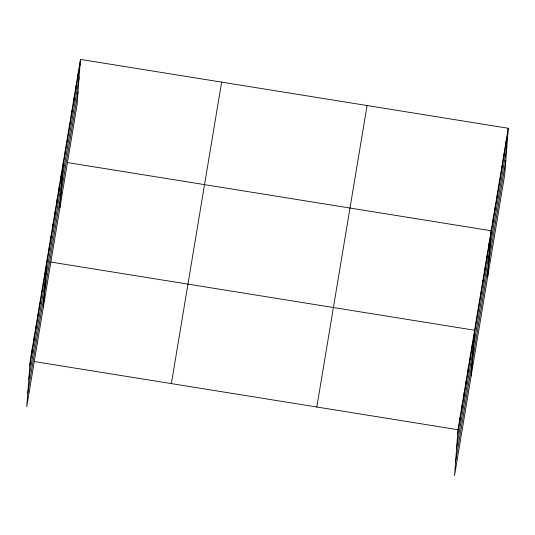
<?xml version="1.0" encoding="UTF-8"?>
<svg xmlns="http://www.w3.org/2000/svg" width="535" height="535" viewBox="0 0 535 535"><rect width="100%" height="100%" fill="white"/><g stroke="black" fill="none" stroke-linecap="round" stroke-linejoin="round"><path stroke-width="0.8" d="M31.919 353.154L32.274 348.452M33.993 340.721L34.347 336.013M36.066 328.283L36.42 323.581M38.139 315.844L38.493 311.143M40.212 303.412L40.56 298.711M42.285 290.973L42.633 286.272M44.358 278.541L44.706 273.833M43.335 307.257L46.779 261.401M48.498 253.67L48.852 248.962M50.571 241.232L50.925 236.53M52.644 228.799L52.998 224.091M54.717 216.361L55.072 211.659M56.79 203.922L57.145 199.221M58.863 191.49L59.218 186.789M60.937 179.051L61.291 174.35M59.92 207.774L63.364 161.911M65.15 153.806L65.504 149.105M67.283 140.993L67.637 136.291M69.416 128.179L69.771 123.478M71.556 115.366L71.911 110.665M73.69 102.553L74.044 97.851M75.823 89.74L76.177 85.038M77.963 76.926L78.317 72.225M80.451 59.412L77 105.275L26.75 406.747L30.201 360.884L80.451 59.412L508.25 128.253L504.799 174.116L454.549 475.588L458 429.725L508.25 128.253M459.719 421.995L460.073 417.293M461.792 409.556L462.146 404.855M463.865 397.124L464.213 392.422M465.938 384.685L466.286 379.984M468.011 372.253L468.359 367.545M470.084 359.814L470.432 355.113M472.151 347.382L472.505 342.674M471.134 376.098L474.578 330.242L50.705 262.03M476.297 322.505L476.652 317.803M478.37 310.073L478.725 305.371M480.443 297.634L480.798 292.933M482.516 285.202L482.871 280.5M484.59 272.763L484.944 268.062M486.663 260.331L487.017 255.623M488.736 247.892L489.09 243.191M487.713 276.615L491.163 230.752L67.29 162.546M492.949 222.647L493.297 217.939M495.082 209.834L495.437 205.132M497.216 197.02L497.57 192.319M499.356 184.207L499.71 179.506M501.489 171.394L501.843 166.693M503.622 158.581L503.977 153.879M505.762 145.767L506.117 141.066M29.846 365.592L80.096 64.113M28.823 379.175L79.073 77.695M27.773 393.165L78.023 91.692M171.374 383.602L221.624 82.129M316.82 407.008L367.077 105.535M457.646 434.433L507.896 132.954M456.622 448.009L506.872 146.536M455.573 462.006L505.822 160.533M34.12 361.52L458 429.725"/></g></svg>
